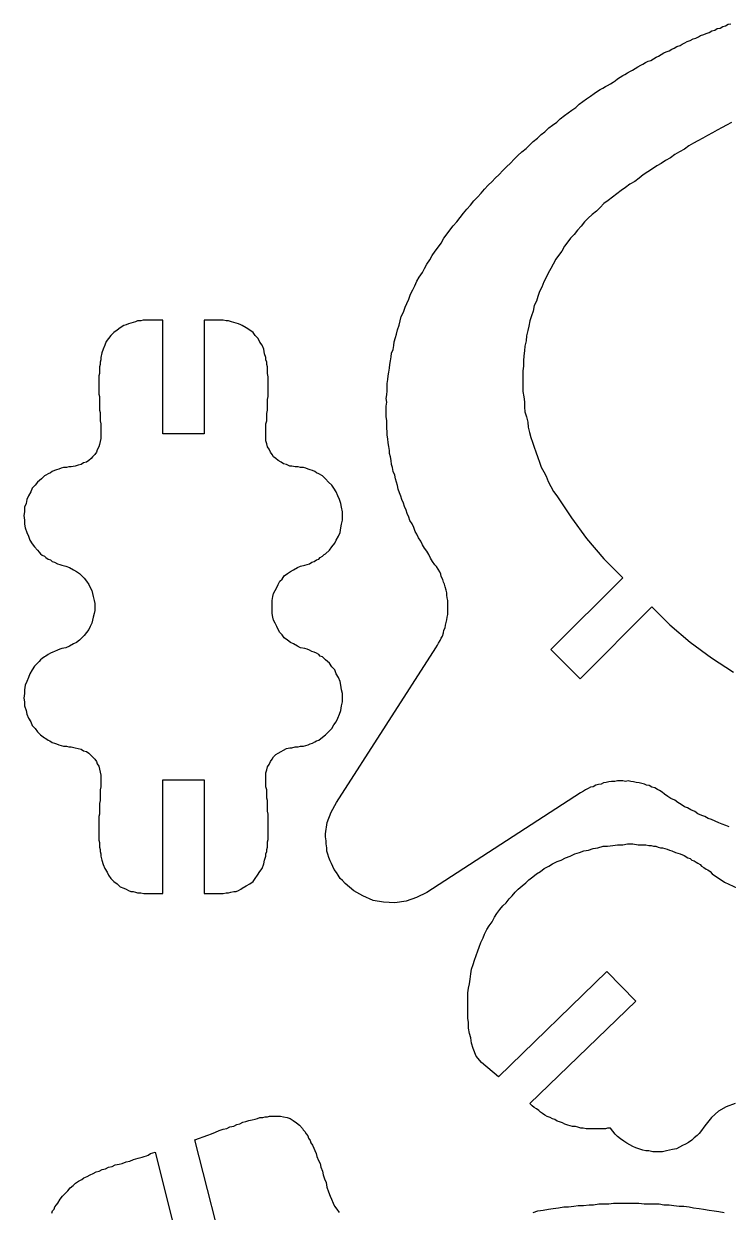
# Model space of a CAD drawing. Extents: x 6 to 899, y 6 to 466.
# Drawn here: x 6.1 to 109.3, y 258.7 to 433.1 of the extents above; entities that cross this region are included whole.
import ezdxf

# ---------------------------------------------------------------- set-up
doc = ezdxf.new("R2010")
doc.units = 0
doc.header["$MEASUREMENT"] = 0
doc.layers.add('DEFAULT_LAYER', color=1, linetype='Continuous')

msp = doc.modelspace()

# ---------------------------------------------------------------- linework, layer by layer
at = {"layer": 'DEFAULT_LAYER'}
for points in [[(109.5, 315.29), (109.02, 315.45), (108.47, 315.68), (107.99, 315.84), (107.44, 316.08), (106.88, 316.32), (106.41, 316.48), (105.93, 316.79), (105.46, 316.95), (104.9, 317.19), (104.43, 317.51), (103.87, 317.74), (103.4, 318.06), (102.92, 318.22), (102.45, 318.54), (101.97, 318.85), (101.5, 319.17), (100.94, 319.41), (100.47, 319.72), (99.99, 320.04), (99.67, 320.36), (99.28, 320.6), (98.96, 320.75), (98.57, 320.99), (98.17, 321.07), (97.77, 321.31), (97.38, 321.39), (97.06, 321.55), (96.66, 321.63), (96.27, 321.71), (95.87, 321.78), (95.48, 321.86), (95.08, 321.94), (94.68, 322.02), (94.29, 321.94), (93.89, 322.02), (93.42, 322.02), (93.1, 322.02), (92.7, 321.94), (92.23, 321.94), (91.83, 321.86), (91.44, 321.78), (91.04, 321.71), (90.72, 321.55), (90.33, 321.47), (89.93, 321.39), (89.53, 321.15), (89.14, 321.07), (88.82, 320.91), (88.43, 320.68), (88.11, 320.52), (87.71, 320.28), (65.14, 305.62), (63.63, 304.91), (62.12, 304.36), (60.46, 304.12), (58.8, 304.2), (57.29, 304.44), (55.79, 305.15), (54.44, 305.86), (53.17, 306.97), (52.78, 307.37), (52.46, 307.68), (52.14, 308.16), (51.91, 308.55), (51.59, 309.03), (51.35, 309.43), (51.19, 309.9), (50.96, 310.3), (50.8, 310.77), (50.64, 311.25), (50.48, 311.72), (50.48, 312.2), (50.4, 312.75), (50.4, 313.23), (50.32, 313.78), (50.32, 314.26), (50.56, 315.92), (51.11, 317.43), (51.91, 318.85), (66.48, 341.51), (66.72, 341.91), (66.88, 342.22), (67.12, 342.62), (67.27, 342.94), (67.43, 343.25), (67.59, 343.73), (67.67, 344.12), (67.83, 344.44), (67.91, 344.84), (67.99, 345.23), (68.07, 345.63), (68.15, 346.02), (68.22, 346.42), (68.22, 346.9), (68.22, 347.21), (68.22, 347.69), (68.22, 348.01), (68.22, 348.48), (68.15, 348.88), (68.07, 349.27), (68.07, 349.59), (67.99, 349.99), (67.83, 350.46), (67.75, 350.86), (67.59, 351.17), (67.51, 351.57), (67.27, 351.97), (67.19, 352.36), (67.04, 352.68), (66.8, 353.08), (66.56, 353.47), (66.32, 353.71), (66.01, 354.18), (65.69, 354.66), (65.45, 355.21), (65.14, 355.69), (64.82, 356.16), (64.5, 356.64), (64.26, 357.19), (63.95, 357.67), (63.71, 358.22), (63.47, 358.62), (63.23, 359.18), (63, 359.73), (62.68, 360.2), (62.52, 360.68), (62.28, 361.23), (62.12, 361.71), (61.89, 362.26), (61.73, 362.74), (61.49, 363.29), (61.33, 363.77), (61.17, 364.25), (60.94, 364.8), (60.86, 365.35), (60.7, 365.83), (60.54, 366.3), (60.46, 366.86), (60.22, 367.41), (60.14, 367.97), (59.99, 368.44), (59.91, 369), (59.83, 369.55), (59.67, 370.03), (59.67, 370.5), (59.59, 371.06), (59.51, 371.61), (59.43, 372.17), (59.35, 372.72), (59.35, 373.2), (59.27, 373.75), (59.27, 374.38), (59.27, 374.86), (59.19, 375.41), (59.19, 375.89), (59.19, 376.52), (59.19, 377), (59.27, 377.55), (59.19, 378.11), (59.27, 378.66), (59.35, 379.22), (59.35, 379.69), (59.35, 380.33), (59.43, 380.88), (59.51, 381.44), (59.59, 381.99), (59.67, 382.54), (59.75, 383.1), (59.83, 383.65), (59.91, 384.21), (59.99, 384.76), (60.22, 385.32), (60.3, 385.87), (60.38, 386.43), (60.54, 387.06), (60.7, 387.54), (60.86, 388.17), (61.09, 388.88), (61.25, 389.52), (61.41, 390.15), (61.73, 390.78), (61.97, 391.5), (62.2, 392.05), (62.52, 392.68), (62.76, 393.4), (63.08, 394.03), (63.39, 394.66), (63.71, 395.3), (64.03, 395.93), (64.5, 396.57), (64.82, 397.2), (65.14, 397.83), (65.61, 398.47), (65.93, 399.1), (66.4, 399.73), (66.88, 400.37), (67.27, 400.92), (67.67, 401.64), (68.15, 402.27), (68.54, 402.82), (69.02, 403.46), (69.57, 404.01), (70.05, 404.65), (70.52, 405.28), (71, 405.91), (71.55, 406.47), (72.03, 407.1), (72.58, 407.66), (73.14, 408.21), (73.61, 408.84), (74.17, 409.4), (74.72, 409.95), (75.2, 410.43), (75.75, 410.98), (76.3, 411.54), (76.86, 412.09), (77.41, 412.65), (77.97, 413.2), (78.52, 413.76), (79.08, 414.31), (79.71, 414.79), (80.19, 415.26), (80.74, 415.82), (81.37, 416.29), (81.93, 416.85), (82.48, 417.24), (83.04, 417.8), (83.59, 418.19), (84.23, 418.67), (84.7, 419.14), (85.34, 419.62), (85.89, 420.01), (86.44, 420.41), (87, 420.81), (87.47, 421.28), (88.03, 421.68), (88.58, 422.07), (89.14, 422.47), (89.69, 422.87), (90.17, 423.18), (90.56, 423.42), (90.96, 423.66), (91.36, 423.9), (91.67, 424.05), (92.07, 424.29), (92.47, 424.53), (92.78, 424.69), (93.1, 425.01), (93.5, 425.24), (93.89, 425.48), (94.21, 425.64), (94.6, 425.88), (95, 426.11), (95.32, 426.27), (95.71, 426.51), (96.11, 426.75), (96.51, 426.99), (96.82, 427.14), (97.22, 427.38), (97.61, 427.62), (98.01, 427.7), (98.41, 427.94), (98.8, 428.17), (99.12, 428.33), (99.52, 428.57), (99.91, 428.81), (100.23, 428.97), (100.7, 429.12), (101.1, 429.36), (101.42, 429.52), (101.81, 429.76), (102.29, 429.92), (102.61, 430.08), (103, 430.31), (103.32, 430.47), (103.79, 430.63), (104.19, 430.87), (104.59, 430.95), (104.98, 431.18), (105.3, 431.34), (105.77, 431.5), (106.09, 431.66), (106.57, 431.82), (106.96, 432.06), (107.36, 432.13), (107.75, 432.37), (108.15, 432.45), (108.55, 432.69), (108.94, 432.77), (109.34, 433.01), (109.73, 433.09)], [(109.81, 418.59), (109.1, 418.19), (108.47, 417.88), (107.75, 417.48), (107.04, 417.08), (106.33, 416.69), (105.62, 416.29), (104.9, 415.9), (104.27, 415.58), (103.56, 415.18), (102.92, 414.71), (102.21, 414.31), (101.5, 413.91), (100.86, 413.44), (100.15, 413.04), (99.52, 412.57), (98.88, 412.25), (98.25, 411.78), (97.54, 411.38), (96.9, 410.9), (96.27, 410.43), (95.63, 409.95), (94.92, 409.56), (94.29, 409.08), (93.65, 408.61), (93.02, 408.13), (92.39, 407.66), (91.75, 407.18), (91.12, 406.71), (90.56, 406.15), (90.01, 405.6), (89.38, 405.12), (88.82, 404.57), (88.27, 404.01), (87.79, 403.38), (87.24, 402.82), (86.76, 402.19), (86.21, 401.64), (85.81, 401.08), (85.34, 400.45), (84.94, 399.73), (84.46, 399.1), (84.07, 398.55), (83.67, 397.83), (83.36, 397.2), (82.96, 396.49), (82.64, 395.85), (82.33, 395.22), (82.01, 394.43), (81.69, 393.79), (81.45, 393.08), (81.22, 392.37), (80.9, 391.73), (80.74, 390.94), (80.5, 390.23), (80.27, 389.52), (80.11, 388.72), (79.95, 388.09), (79.79, 387.3), (79.71, 386.58), (79.55, 385.79), (79.47, 385.08), (79.39, 384.37), (79.32, 383.65), (79.32, 382.86), (79.24, 382.15), (79.24, 381.36), (79.24, 380.56), (79.24, 379.93), (79.24, 379.14), (79.39, 378.35), (79.47, 377.63), (79.47, 376.84), (79.55, 376.13), (79.79, 375.41), (79.95, 374.62), (80.03, 373.91), (80.19, 373.12), (80.42, 372.4), (80.66, 371.69), (80.9, 370.98), (81.14, 370.27), (81.45, 369.47), (81.69, 368.76), (81.93, 368.05), (82.33, 367.33), (82.64, 366.7), (82.96, 365.91), (83.36, 365.2), (83.75, 364.48), (84.23, 363.85), (86.37, 360.6), (88.58, 357.59), (91.12, 354.58), (93.89, 351.81), (83.36, 341.27), (87.63, 336.99), (98.17, 347.53), (100.78, 344.92), (103.79, 342.38), (106.88, 340.08), (110.13, 337.94)], [(110.38, 274.66), (109.03, 274.21), (107.91, 273.54), (106.9, 272.64), (106.12, 271.64), (105.78, 271.19), (105.45, 270.74), (105.11, 270.29), (104.77, 269.96), (104.33, 269.62), (103.99, 269.28), (103.54, 268.95), (103.09, 268.72), (102.65, 268.5), (102.2, 268.28), (101.75, 268.05), (101.19, 267.94), (100.74, 267.83), (100.29, 267.72), (99.73, 267.6), (99.28, 267.6), (98.72, 267.6), (98.28, 267.6), (97.72, 267.72), (97.27, 267.72), (96.82, 267.83), (96.26, 268.05), (95.81, 268.16), (95.36, 268.39), (94.92, 268.61), (94.47, 268.84), (94.02, 269.17), (93.57, 269.51), (93.12, 269.84), (92.79, 270.18), (92.45, 270.63), (92.11, 271.08), (91.67, 271.08), (91.33, 270.96), (90.88, 270.96), (90.43, 270.96), (90.1, 270.96), (89.65, 270.96), (89.31, 270.96), (88.87, 270.96), (88.53, 270.96), (88.08, 271.08), (87.75, 271.08), (87.3, 271.19), (86.96, 271.3), (86.51, 271.3), (86.18, 271.41), (85.84, 271.52), (85.39, 271.64), (85.06, 271.86), (84.61, 271.97), (84.27, 272.08), (83.94, 272.31), (83.6, 272.42), (83.26, 272.64), (82.82, 272.76), (82.48, 272.98), (82.14, 273.21), (81.81, 273.43), (81.58, 273.65), (81.25, 273.88), (80.91, 274.1), (80.58, 274.33), (80.24, 274.66), (95.81, 289.67), (91.55, 294.04), (75.65, 278.58), (73.18, 280.71), (72.4, 281.61), (71.95, 282.73), (71.72, 283.51), (71.61, 284.3), (71.39, 284.97), (71.28, 285.75), (71.28, 286.54), (71.16, 287.21), (71.16, 287.99), (71.16, 288.67), (71.16, 289.45), (71.16, 290.12), (71.16, 290.91), (71.28, 291.58), (71.39, 292.25), (71.5, 292.92), (71.61, 293.71), (71.72, 294.38), (71.95, 295.05), (72.17, 295.72), (72.4, 296.4), (72.62, 297.07), (72.85, 297.63), (73.07, 298.3), (73.41, 298.97), (73.63, 299.53), (73.97, 300.2), (74.3, 300.76), (74.75, 301.32), (75.09, 302), (75.42, 302.56), (75.87, 303.12), (76.32, 303.68), (76.77, 304.13), (77.21, 304.69), (77.66, 305.13), (78.11, 305.69), (78.56, 306.14), (79.12, 306.59), (79.68, 307.04), (80.13, 307.49), (80.69, 307.93), (81.25, 308.38), (81.81, 308.72), (82.37, 309.17), (83.04, 309.5), (83.6, 309.84), (84.27, 310.18), (84.83, 310.4), (85.5, 310.74), (86.18, 310.96), (86.85, 311.3), (87.52, 311.52), (88.19, 311.74), (88.87, 311.86), (89.54, 312.08), (90.21, 312.19), (90.99, 312.42), (91.67, 312.42), (92.45, 312.53), (93.12, 312.64), (93.91, 312.64), (94.58, 312.75), (95.36, 312.75), (96.15, 312.64), (96.93, 312.64), (97.27, 312.64), (97.72, 312.53), (98.05, 312.53), (98.39, 312.42), (98.72, 312.42), (99.06, 312.3), (99.4, 312.19), (99.73, 312.19), (100.07, 312.08), (100.4, 311.97), (100.74, 311.86), (101.08, 311.74), (101.64, 311.52), (102.31, 311.3), (102.87, 311.07), (103.43, 310.74), (103.77, 310.62), (103.99, 310.4), (104.33, 310.29), (104.66, 310.06), (104.89, 309.95), (105.22, 309.73), (105.45, 309.5), (105.78, 309.28), (106.12, 309.06), (106.34, 308.94), (106.68, 308.72), (107.01, 308.38), (108.81, 307.15), (110.71, 306.25)], [(36.06, 249.97), (31.13, 269.35), (31.8, 269.58), (32.36, 269.8), (33.03, 270.03), (33.59, 270.25), (34.15, 270.47), (34.71, 270.7), (35.27, 270.92), (35.83, 271.03), (36.28, 271.26), (36.84, 271.37), (37.29, 271.6), (37.74, 271.71), (38.19, 271.93), (38.63, 272.04), (39.08, 272.16), (39.53, 272.27), (39.98, 272.38), (40.31, 272.49), (40.65, 272.6), (41.1, 272.6), (41.44, 272.72), (41.77, 272.72), (42.11, 272.83), (42.44, 272.83), (43, 272.83), (43.68, 272.83), (44.12, 272.72), (44.68, 272.6), (45.13, 272.49), (45.58, 272.16), (46.03, 271.82), (46.48, 271.48), (46.92, 271.03), (47.04, 270.81), (47.26, 270.59), (47.48, 270.25), (47.71, 269.91), (47.82, 269.58), (48.04, 269.24), (48.16, 268.91), (48.38, 268.57), (48.61, 268.12), (48.72, 267.79), (48.94, 267.34), (49.05, 266.89), (49.28, 266.33), (49.5, 265.88), (49.61, 265.32), (49.84, 264.76), (49.95, 264.2), (50.17, 263.64), (50.4, 263.08), (50.51, 262.41), (50.73, 261.74), (50.96, 261.06), (51.18, 260.62), (51.41, 260.06), (51.63, 259.61), (51.97, 259.16), (52.3, 258.71)], [(10.18, 258.6), (10.29, 258.94), (10.51, 259.16), (10.63, 259.5), (10.85, 259.83), (11.07, 260.06), (11.41, 260.62), (11.75, 261.06), (12.2, 261.51), (12.53, 261.85), (12.87, 262.3), (13.32, 262.63), (13.65, 262.97), (14.1, 263.3), (14.55, 263.53), (14.88, 263.75), (15.33, 263.98), (15.78, 264.2), (16.23, 264.43), (16.68, 264.65), (17.12, 264.76), (17.57, 264.99), (18.02, 265.1), (18.47, 265.32), (19.03, 265.43), (19.48, 265.66), (20.04, 265.77), (20.49, 265.88), (21.05, 266.11), (21.61, 266.22), (22.17, 266.44), (22.84, 266.67), (23.4, 266.78), (23.73, 266.89), (24.07, 267), (24.29, 267.11), (24.63, 267.34), (24.97, 267.45), (25.3, 267.56), (30.12, 248.4)], [(80.76, 258.71), (81.43, 258.94), (82.21, 259.05), (83, 259.16), (83.67, 259.27), (84.46, 259.38), (85.24, 259.5), (85.91, 259.5), (86.7, 259.61), (87.37, 259.72), (88.15, 259.72), (88.94, 259.83), (89.61, 259.83), (90.39, 259.94), (91.06, 259.94), (91.85, 259.94), (92.52, 260.06), (93.31, 260.06), (94.09, 260.06), (94.76, 260.06), (95.55, 260.06), (96.22, 260.06), (97, 259.94), (97.67, 259.94), (98.46, 259.94), (99.24, 259.94), (99.92, 259.83), (100.7, 259.83), (101.37, 259.72), (102.16, 259.61), (102.83, 259.61), (103.61, 259.5), (104.28, 259.38), (105.07, 259.27), (105.74, 259.16), (106.53, 259.05), (107.31, 258.94), (107.98, 258.82), (108.77, 258.71)]]:
    msp.add_lwpolyline(points, dxfattribs=at)
msp.add_lwpolyline([(13.01, 326.98), (13.57, 326.87), (14.01, 326.75), (14.46, 326.64), (14.8, 326.42), (15.25, 326.3), (15.58, 326.08), (15.92, 325.74), (16.14, 325.52), (16.48, 325.18), (16.7, 324.85), (16.81, 324.51), (17.04, 324.18), (17.15, 323.73), (17.26, 323.28), (17.37, 322.83), (17.37, 322.27), (17.37, 321.94), (17.37, 321.49), (17.37, 321.15), (17.26, 320.7), (17.26, 320.26), (17.26, 319.92), (17.26, 319.47), (17.26, 319.13), (17.15, 318.69), (17.15, 318.35), (17.15, 317.9), (17.15, 317.57), (17.15, 317.12), (17.04, 316.78), (17.04, 316.33), (17.04, 316), (17.04, 315.55), (17.04, 315.21), (17.04, 314.88), (17.04, 314.43), (17.04, 314.09), (17.04, 313.76), (17.04, 313.31), (17.15, 312.97), (17.15, 312.64), (17.15, 312.3), (17.26, 311.96), (17.26, 311.63), (17.37, 311.29), (17.37, 310.96), (17.49, 310.4), (17.71, 309.72), (17.93, 309.16), (18.27, 308.6), (18.5, 308.16), (18.83, 307.71), (19.28, 307.26), (19.73, 306.92), (20.18, 306.48), (20.74, 306.25), (21.07, 306.14), (21.41, 305.92), (21.74, 305.8), (22.08, 305.8), (22.42, 305.69), (22.75, 305.58), (23.2, 305.58), (23.65, 305.47), (23.98, 305.47), (24.43, 305.47), (24.99, 305.47), (25.44, 305.47), (25.89, 305.47), (26.45, 305.47), (26.45, 322.16), (32.5, 322.16), (32.5, 305.47), (32.95, 305.47), (33.51, 305.47), (33.96, 305.47), (34.4, 305.47), (34.85, 305.47), (35.3, 305.47), (35.75, 305.58), (36.08, 305.58), (36.42, 305.69), (36.87, 305.8), (37.2, 305.8), (37.54, 305.92), (37.88, 306.14), (38.1, 306.25), (38.66, 306.59), (39.22, 306.92), (39.67, 307.26), (40.01, 307.71), (40.34, 308.16), (40.68, 308.72), (41.01, 309.16), (41.24, 309.84), (41.35, 310.4), (41.57, 310.96), (41.57, 311.29), (41.69, 311.63), (41.69, 311.96), (41.8, 312.3), (41.8, 312.64), (41.8, 313.09), (41.91, 313.42), (41.91, 313.76), (41.91, 314.09), (41.91, 314.54), (41.91, 314.88), (41.91, 315.21), (41.91, 315.66), (41.91, 316), (41.91, 316.33), (41.91, 316.78), (41.91, 317.12), (41.8, 317.57), (41.8, 317.9), (41.8, 318.35), (41.8, 318.69), (41.8, 319.13), (41.69, 319.47), (41.69, 319.92), (41.69, 320.37), (41.69, 320.7), (41.57, 321.15), (41.57, 321.49), (41.57, 321.94), (41.57, 322.27), (41.57, 322.72), (41.57, 323.17), (41.69, 323.62), (41.8, 324.06), (42.02, 324.4), (42.25, 324.85), (42.47, 325.18), (42.69, 325.52), (43.03, 325.86), (43.37, 326.08), (43.81, 326.3), (44.15, 326.53), (44.6, 326.75), (45.05, 326.87), (45.38, 326.87), (45.83, 326.98), (46.28, 326.98), (46.61, 327.09), (47.06, 327.09), (47.4, 327.2), (47.74, 327.31), (48.07, 327.43), (48.41, 327.54), (48.74, 327.76), (48.97, 327.87), (49.3, 327.99), (49.86, 328.43), (50.31, 328.77), (50.76, 329.22), (51.21, 329.67), (51.54, 330.23), (51.88, 330.67), (52.1, 331.23), (52.33, 331.79), (52.55, 332.35), (52.66, 333.03), (52.78, 333.59), (52.78, 334.15), (52.78, 334.82), (52.66, 335.38), (52.55, 336.05), (52.44, 336.61), (52.22, 337.17), (51.88, 337.73), (51.66, 338.29), (51.21, 338.74), (50.87, 339.3), (50.31, 339.75), (50.09, 339.97), (49.86, 340.2), (49.53, 340.31), (49.3, 340.53), (48.97, 340.76), (48.63, 340.87), (48.3, 340.98), (47.96, 341.21), (47.62, 341.32), (47.29, 341.43), (46.61, 341.54), (46.17, 341.77), (45.61, 342.1), (45.16, 342.33), (44.71, 342.66), (44.26, 343), (43.93, 343.45), (43.59, 343.78), (43.37, 344.23), (43.14, 344.68), (42.92, 345.13), (42.69, 345.57), (42.58, 346.02), (42.47, 346.58), (42.47, 347.03), (42.47, 347.59), (42.47, 348.04), (42.47, 348.49), (42.58, 349.05), (42.69, 349.5), (42.92, 349.94), (43.14, 350.39), (43.37, 350.84), (43.59, 351.29), (43.93, 351.62), (44.26, 352.07), (44.71, 352.41), (45.16, 352.74), (45.61, 352.97), (46.17, 353.3), (46.61, 353.53), (47.29, 353.64), (47.62, 353.75), (47.96, 353.86), (48.3, 354.09), (48.63, 354.2), (48.97, 354.42), (49.3, 354.54), (49.53, 354.76), (49.86, 354.98), (50.09, 355.21), (50.31, 355.32), (50.87, 355.88), (51.21, 356.33), (51.66, 356.89), (51.88, 357.34), (52.22, 357.9), (52.44, 358.46), (52.55, 359.13), (52.66, 359.69), (52.78, 360.25), (52.78, 360.92), (52.78, 361.48), (52.66, 362.15), (52.55, 362.72), (52.33, 363.28), (52.1, 363.84), (51.88, 364.4), (51.54, 364.96), (51.21, 365.4), (50.76, 365.85), (50.31, 366.3), (49.86, 366.75), (49.3, 367.08), (48.97, 367.2), (48.74, 367.42), (48.41, 367.53), (48.07, 367.64), (47.74, 367.76), (47.4, 367.87), (47.06, 367.98), (46.61, 367.98), (46.28, 368.09), (45.83, 368.09), (45.38, 368.2), (45.05, 368.2), (44.6, 368.43), (44.15, 368.54), (43.81, 368.76), (43.37, 368.99), (43.03, 369.32), (42.69, 369.55), (42.47, 369.89), (42.25, 370.22), (42.02, 370.67), (41.8, 371.01), (41.69, 371.45), (41.57, 371.9), (41.57, 372.35), (41.57, 372.8), (41.57, 373.13), (41.57, 373.58), (41.57, 374.03), (41.57, 374.37), (41.69, 374.81), (41.69, 375.15), (41.69, 375.6), (41.69, 375.93), (41.8, 376.38), (41.8, 376.83), (41.8, 377.17), (41.8, 377.62), (41.8, 377.95), (41.91, 378.4), (41.91, 378.74), (41.91, 379.07), (41.91, 379.52), (41.91, 379.86), (41.91, 380.3), (41.91, 380.64), (41.91, 380.98), (41.91, 381.31), (41.8, 381.76), (41.8, 382.1), (41.8, 382.43), (41.8, 382.77), (41.69, 383.1), (41.69, 383.44), (41.57, 383.78), (41.57, 384.11), (41.35, 384.67), (41.24, 385.35), (41.01, 385.91), (40.68, 386.35), (40.45, 386.91), (40.01, 387.36), (39.67, 387.81), (39.22, 388.15), (38.66, 388.48), (38.1, 388.82), (37.88, 388.93), (37.54, 389.04), (37.2, 389.15), (36.87, 389.27), (36.53, 389.38), (36.08, 389.49), (35.75, 389.49), (35.3, 389.6), (34.85, 389.6), (34.4, 389.6), (33.96, 389.6), (33.51, 389.6), (33.06, 389.6), (32.5, 389.6), (32.5, 372.91), (26.45, 372.91), (26.45, 389.6), (25.89, 389.6), (25.44, 389.6), (24.88, 389.6), (24.43, 389.6), (23.98, 389.6), (23.54, 389.6), (23.2, 389.49), (22.75, 389.49), (22.42, 389.38), (22.08, 389.27), (21.74, 389.15), (21.41, 389.04), (21.07, 388.93), (20.74, 388.82), (20.18, 388.48), (19.73, 388.15), (19.28, 387.81), (18.83, 387.36), (18.5, 386.91), (18.16, 386.47), (17.93, 385.91), (17.71, 385.35), (17.49, 384.79), (17.37, 384.11), (17.37, 383.78), (17.26, 383.44), (17.26, 383.1), (17.15, 382.77), (17.15, 382.43), (17.15, 382.1), (17.15, 381.76), (17.04, 381.42), (17.04, 380.98), (17.04, 380.64), (17.04, 380.3), (17.04, 379.86), (17.04, 379.52), (17.04, 379.18), (17.04, 378.74), (17.15, 378.4), (17.15, 377.95), (17.15, 377.62), (17.15, 377.17), (17.15, 376.83), (17.15, 376.38), (17.26, 376.05), (17.26, 375.6), (17.26, 375.15), (17.26, 374.81), (17.37, 374.37), (17.37, 374.03), (17.37, 373.58), (17.37, 373.13), (17.37, 372.8), (17.37, 372.24), (17.26, 371.79), (17.15, 371.34), (17.04, 371.01), (16.81, 370.56), (16.7, 370.22), (16.48, 369.89), (16.14, 369.55), (15.92, 369.32), (15.58, 368.99), (15.25, 368.76), (14.8, 368.65), (14.46, 368.43), (14.01, 368.32), (13.57, 368.2), (13.01, 368.09), (12.67, 368.09), (12.33, 367.98), (11.89, 367.98), (11.55, 367.87), (11.21, 367.76), (10.88, 367.64), (10.54, 367.53), (10.2, 367.42), (9.98, 367.2), (9.64, 367.08), (9.31, 366.86), (9.08, 366.75), (8.64, 366.3), (8.08, 365.85), (7.74, 365.4), (7.29, 364.96), (7.07, 364.4), (6.73, 363.84), (6.51, 363.28), (6.4, 362.72), (6.17, 362.15), (6.17, 361.48), (6.06, 360.92), (6.17, 360.25), (6.17, 359.69), (6.28, 359.13), (6.51, 358.46), (6.73, 357.9), (6.96, 357.34), (7.29, 356.78), (7.63, 356.33), (8.08, 355.88), (8.3, 355.55), (8.52, 355.32), (8.75, 355.1), (9.08, 354.98), (9.31, 354.76), (9.64, 354.54), (9.98, 354.42), (10.2, 354.2), (10.54, 354.09), (10.99, 353.86), (11.33, 353.75), (11.66, 353.64), (12.22, 353.53), (12.78, 353.3), (13.34, 352.97), (13.79, 352.74), (14.24, 352.41), (14.57, 352.07), (14.91, 351.74), (15.25, 351.29), (15.58, 350.84), (15.81, 350.39), (16.03, 349.94), (16.14, 349.5), (16.25, 349.05), (16.37, 348.49), (16.48, 348.04), (16.48, 347.59), (16.48, 347.03), (16.37, 346.58), (16.25, 346.02), (16.14, 345.57), (16.03, 345.13), (15.81, 344.68), (15.58, 344.23), (15.25, 343.78), (14.91, 343.33), (14.57, 343), (14.24, 342.66), (13.79, 342.33), (13.34, 342.1), (12.78, 341.77), (12.22, 341.54), (11.66, 341.43), (11.33, 341.32), (10.99, 341.21), (10.54, 340.98), (10.32, 340.87), (9.98, 340.76), (9.64, 340.53), (9.31, 340.31), (9.08, 340.2), (8.75, 339.97), (8.52, 339.75), (8.3, 339.52), (8.08, 339.3), (7.63, 338.85), (7.29, 338.29), (6.96, 337.73), (6.73, 337.17), (6.51, 336.61), (6.28, 336.05), (6.17, 335.38), (6.17, 334.82), (6.06, 334.15), (6.17, 333.59), (6.17, 333.03), (6.4, 332.35), (6.51, 331.79), (6.73, 331.23), (7.07, 330.67), (7.29, 330.11), (7.74, 329.67), (8.08, 329.22), (8.52, 328.77), (9.08, 328.32), (9.31, 328.21), (9.64, 327.99), (9.87, 327.87), (10.2, 327.65), (10.54, 327.54), (10.88, 327.43), (11.21, 327.31), (11.55, 327.2), (11.89, 327.09), (12.33, 327.09), (12.67, 326.98), (13.01, 326.98)], close=True, dxfattribs=at)

doc.saveas('drawing.dxf')
